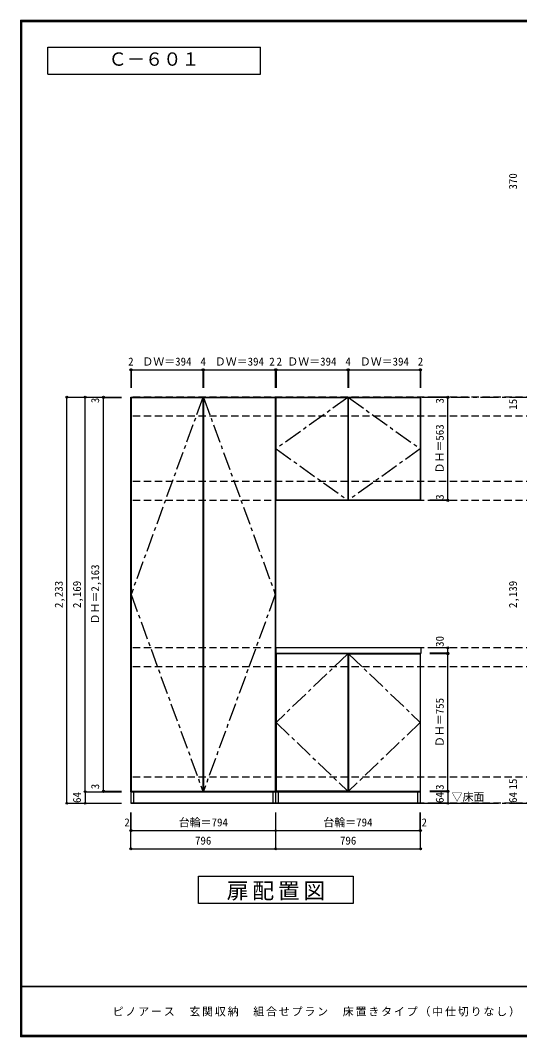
# Model space of a CAD drawing. Units: millimetres at full size, sheet at 1:20. Extents: x -3893 to 3907, y -2871 to 2783.
# Drawn here: x -3893 to -1152, y -2803 to 2783 of the extents above; entities that cross this region are included whole.
import ezdxf
from ezdxf.enums import TextEntityAlignment as Align

# ---------------------------------------------------------------- set-up
doc = ezdxf.new("R2010")
doc.units = ezdxf.units.MM
doc.header["$LTSCALE"] = 20
doc.header["$PDMODE"] = 32
doc.header["$PDSIZE"] = 10
doc.linetypes.add('CHAIN1', pattern=[8, 5, -1, 1, -1])
doc.linetypes.add('DASHED2', pattern=[3, 2, -1])
for name, color, linetype in [('0-1_本体', 2, 'Continuous'), ('0-2_扉', 3, 'Continuous'), ('0-3_扉仕上', 7, 'CHAIN1'), ('0-4_棚', 2, 'Continuous'), ('0-A_文字', 7, 'Continuous'), ('0-B_寸法', 7, 'Continuous'), ('F-1_枠', 6, 'Continuous'), ('F-A_文字', 7, 'Continuous')]:
    doc.layers.add(name, color=color, linetype=linetype)
doc.styles.add('ＭＳ ゴシック', font='')
doc.styles.get('ＭＳ ゴシック').set_extended_font_data('MS Gothic')

msp = doc.modelspace()

# ---------------------------------------------------------------- linework, layer by layer
at = {"layer": '0-1_本体', "color": 7}
for p, q in [((-2491.48, -1456.67), (-2491.48, 712.33)), ((-1695.48, 143.33), (-2491.48, 143.33)), ((-1695.48, -1456.67), (-1695.48, -695.67)), ((-2491.48, -1456.67), (-3287.48, -1456.67)), ((-2491.48, -1456.67), (-1695.48, -1456.67))]:
    msp.add_line(p, q, dxfattribs=at)
for points in [[(-3287.48, -1456.67), (-3287.48, 712.33), (-2491.48, 712.33)], [(-2491.48, 712.33), (-1695.48, 712.33), (-1695.48, 143.33)]]:
    msp.add_lwpolyline(points, dxfattribs=at)
at = {"layer": '0-2_扉'}
for p, q in [((-3285.48, 709.33), (-3285.48, -1453.67)), ((-3285.48, 709.33), (-2891.48, 709.33)), ((-2891.48, 709.33), (-2891.48, -1453.67)), ((-2887.48, 709.33), (-2887.48, -1453.67)), ((-2887.48, 709.33), (-2493.48, 709.33)), ((-2493.48, 709.33), (-2493.48, -1453.67)), ((-2489.48, -698.67), (-2489.48, -1453.67)), ((-2095.48, -698.67), (-2489.48, -698.67)), ((-2095.48, -698.67), (-2095.48, -1453.67)), ((-2091.48, -698.67), (-2091.48, -1453.67)), ((-2091.48, -698.67), (-1697.48, -698.67)), ((-1697.48, -698.67), (-1697.48, -1453.67)), ((-3285.48, -1453.67), (-2891.48, -1453.67)), ((-2887.48, -1453.67), (-2493.48, -1453.67)), ((-2095.48, -1453.67), (-2489.48, -1453.67)), ((-2091.48, -1453.67), (-1697.48, -1453.67))]:
    msp.add_line(p, q, dxfattribs=at)
for points in [[(-2489.48, 709.33), (-2095.48, 709.33), (-2095.48, 146.33), (-2489.48, 146.33)], [(-2091.48, 709.33), (-1697.48, 709.33), (-1697.48, 146.33), (-2091.48, 146.33)]]:
    msp.add_lwpolyline(points, close=True, dxfattribs=at)
at = {"layer": '0-3_扉仕上', "linetype": 'Continuous'}
msp.add_line((-3287.48, -1520.67), (-1345.48, -1520.67), dxfattribs=at)
at = {"layer": '0-3_扉仕上'}
for points in [[(-2891.48, 709.33), (-3285.48, -372.17), (-2891.48, -1453.67)], [(-2887.48, 709.33), (-2493.48, -372.17), (-2887.48, -1453.67)], [(-2095.48, 709.33), (-2489.48, 427.83), (-2095.48, 146.33)], [(-2091.48, 709.33), (-1697.48, 427.83), (-2091.48, 146.33)], [(-2095.48, -698.67), (-2489.48, -1076.17), (-2095.48, -1453.67)], [(-2091.48, -698.67), (-1697.48, -1076.17), (-2091.48, -1453.67)]]:
    msp.add_lwpolyline(points, dxfattribs=at)
at = {"layer": '0-4_棚', "color": 3}
msp.add_lwpolyline([(-2491.48, -695.67), (-1693.48, -695.67), (-1693.48, -665.67), (-2491.48, -665.67)], close=True, dxfattribs=at)
at = {"layer": '0-A_文字', "linetype": 'CHAIN1'}
for p, q in [((-3287.48, 712.33), (3184.52, 712.33)), ((-3287.48, -1520.67), (3184.52, -1520.67))]:
    msp.add_line(p, q, dxfattribs=at)
at = {"layer": '0-A_文字'}
for p, q in [((-2915.48, -2070.67), (-2915.48, -1920.67)), ((-2915.48, -1920.67), (-2065.48, -1920.67)), ((-2065.48, -1920.67), (-2065.48, -2070.67)), ((-2065.48, -2070.67), (-2915.48, -2070.67))]:
    msp.add_line(p, q, dxfattribs=at)
for points in [[(-3743.33, 2486.67), (-3743.33, 2636.67), (-2574.63, 2636.67)], [(-3743.33, 2486.67), (-2574.63, 2486.67), (-2574.63, 2636.67)]]:
    msp.add_lwpolyline(points, dxfattribs=at)
at = {"layer": '0-B_寸法', "color": 4}
for p, q in [((-3287.48, 862.33), (-3287.48, 762.33)), ((-3287.48, 862.33), (-3285.48, 862.33)), ((-3285.48, 862.33), (-2891.48, 862.33)), ((-3285.48, 862.33), (-3285.48, 762.33)), ((-2891.48, 862.33), (-2887.48, 862.33)), ((-2891.48, 862.33), (-2891.48, 762.33)), ((-2887.48, 862.33), (-2493.48, 862.33)), ((-2887.48, 862.33), (-2887.48, 762.33)), ((-2493.48, 862.33), (-2491.48, 862.33)), ((-2493.48, 862.33), (-2493.48, 762.33)), ((-2491.48, 862.33), (-2491.48, 762.33)), ((-2491.48, 862.33), (-2489.48, 862.33)), ((-2489.48, 862.33), (-2095.48, 862.33)), ((-2489.48, 862.33), (-2489.48, 762.33)), ((-2095.48, 862.33), (-2091.48, 862.33)), ((-2095.48, 862.33), (-2095.48, 762.33)), ((-2091.48, 862.33), (-1697.48, 862.33)), ((-2091.48, 862.33), (-2091.48, 762.33)), ((-1697.48, 862.33), (-1695.48, 862.33)), ((-1697.48, 862.33), (-1697.48, 762.33)), ((-1695.48, 862.33), (-1695.48, 762.33)), ((-3637.48, 712.33), (-3537.48, 712.33)), ((-3637.48, -1520.67), (-3637.48, 712.33)), ((-3537.48, 712.33), (-3337.48, 712.33)), ((-3537.48, -1456.67), (-3537.48, 712.33)), ((-3437.48, 709.33), (-3437.48, 712.33)), ((-3437.48, 709.33), (-3337.48, 709.33)), ((-3437.48, -1453.67), (-3437.48, 709.33)), ((-1545.48, 712.33), (-1645.48, 712.33)), ((-1545.48, 709.33), (-1645.48, 709.33)), ((-1545.48, 709.33), (-1545.48, 712.33)), ((-1545.48, 146.33), (-1545.48, 709.33)), ((-1545.48, 146.33), (-1645.48, 146.33)), ((-1545.48, 143.33), (-1645.48, 143.33)), ((-1545.48, 143.33), (-1545.48, 146.33)), ((-1545.48, -665.67), (-1645.48, -665.67)), ((-1545.48, -695.67), (-1545.48, -665.67)), ((-1545.48, -695.67), (-1645.48, -695.67)), ((-1545.48, -695.67), (-1645.48, -695.67)), ((-1545.48, -698.67), (-1645.48, -698.67)), ((-1545.48, -698.67), (-1545.48, -695.67)), ((-1545.48, -1453.67), (-1545.48, -698.67)), ((-3537.48, -1456.67), (-3337.48, -1456.67)), ((-3537.48, -1456.67), (-3537.48, -1520.67)), ((-3537.48, -1456.67), (-3337.48, -1456.67)), ((-3437.48, -1453.67), (-3337.48, -1453.67)), ((-3437.48, -1456.67), (-3437.48, -1453.67)), ((-1545.48, -1453.67), (-1645.48, -1453.67)), ((-1545.48, -1456.67), (-1645.48, -1456.67)), ((-1545.48, -1456.67), (-1645.48, -1456.67)), ((-1545.48, -1456.67), (-1545.48, -1453.67)), ((-1545.48, -1456.67), (-1545.48, -1520.67)), ((-3637.48, -1520.67), (-3537.48, -1520.67)), ((-3537.48, -1520.67), (-3337.48, -1520.67)), ((-1545.48, -1520.67), (-1645.48, -1520.67)), ((-3287.48, -1670.67), (-3287.48, -1570.67)), ((-3285.48, -1670.67), (-3285.48, -1570.67)), ((-2491.48, -1670.67), (-2491.48, -1570.67)), ((-1697.48, -1670.67), (-1697.48, -1570.67)), ((-1695.48, -1670.67), (-1695.48, -1570.67)), ((-3287.48, -1770.67), (-3287.48, -1670.67)), ((-3287.48, -1670.67), (-3285.48, -1670.67)), ((-3285.48, -1670.67), (-2491.48, -1670.67)), ((-2491.48, -1770.67), (-2491.48, -1670.67)), ((-2491.48, -1670.67), (-1697.48, -1670.67)), ((-1697.48, -1670.67), (-1695.48, -1670.67)), ((-1695.48, -1770.67), (-1695.48, -1670.67)), ((-3287.48, -1770.67), (-2491.48, -1770.67)), ((-2491.48, -1770.67), (-1695.48, -1770.67))]:
    msp.add_line(p, q, dxfattribs=at)
at = {"layer": '0-B_寸法', "color": 4, "linetype": 'DASHED2'}
for p, q in [((3184.52, 712.33), (-3287.48, 712.33)), ((3184.52, 607.33), (-3287.48, 607.33)), ((3184.52, 248.33), (-3287.48, 248.33)), ((3184.52, 143.33), (-3287.48, 143.33)), ((3184.52, -665.67), (-3287.48, -665.67)), ((3184.52, -770.67), (-3287.48, -770.67)), ((3184.52, -1377.67), (-3287.48, -1377.67)), ((3184.52, -1520.67), (-3076.26, -1520.67))]:
    msp.add_line(p, q, dxfattribs=at)
at = {"layer": '0-B_寸法'}
for p, q in [((-3285.48, -1520.67), (-3285.48, -1456.67)), ((-3285.48, -1456.67), (-2491.48, -1456.67)), ((-3270.48, -1520.67), (-3270.48, -1456.67)), ((-2506.48, -1456.67), (-2506.48, -1520.67)), ((-2491.48, -1520.67), (-2491.48, -1456.67)), ((-2491.48, -1456.67), (-1697.48, -1456.67)), ((-2476.48, -1520.67), (-2476.48, -1456.67)), ((-1712.48, -1456.67), (-1712.48, -1520.67)), ((-1697.48, -1456.67), (-1697.48, -1520.67)), ((-2491.48, -1520.67), (-3285.48, -1520.67)), ((-1697.48, -1520.67), (-2491.48, -1520.67))]:
    msp.add_line(p, q, dxfattribs=at)
for p in [(-3287.48, 862.33), (-3285.48, 862.33), (-2891.48, 862.33), (-2887.48, 862.33), (-2493.48, 862.33), (-2491.48, 862.33), (-2489.48, 862.33), (-2095.48, 862.33), (-2091.48, 862.33), (-1697.48, 862.33), (-1695.48, 862.33), (-3637.48, 712.33), (-3537.48, 712.33), (-3437.48, 712.33), (-3437.48, 709.33), (-1545.48, 712.33), (-1545.48, 709.33), (-1545.48, 146.33), (-1545.48, 143.33), (-1545.48, -665.67), (-1545.48, -695.67), (-1545.48, -695.67), (-1545.48, -698.67), (-3537.48, -1456.67), (-3537.48, -1456.67), (-3437.48, -1453.67), (-3437.48, -1456.67), (-1545.48, -1453.67), (-1545.48, -1456.67), (-1545.48, -1456.67), (-3637.48, -1520.67), (-3537.48, -1520.67), (-1545.48, -1520.67), (-3287.48, -1670.67), (-3285.48, -1670.67), (-2491.48, -1670.67), (-1697.48, -1670.67), (-1695.48, -1670.67), (-3287.48, -1770.67), (-2491.48, -1770.67), (-1695.48, -1770.67)]:
    msp.add_point(p, dxfattribs=at)
at = {"layer": 'F-1_枠'}
for p, q in [((-3893.39, 2783.33), (-3893.39, -2803.33)), ((-3893.39, 2783.33), (3906.61, 2783.33)), ((-3893.39, 2780), (3906.61, 2780)), ((-3893.39, 2776.67), (3906.61, 2776.67)), ((-3890.05, 2783.33), (-3890.05, -2803.33)), ((-3886.72, 2783.33), (-3886.72, -2803.33)), ((3906.61, -2526.67), (-3893.39, -2526.67)), ((3906.61, -2530), (-3893.39, -2530)), ((3906.61, -2796.67), (-3893.39, -2796.67)), ((3906.61, -2800), (-3893.39, -2800)), ((3906.61, -2803.33), (-3893.39, -2803.33))]:
    msp.add_line(p, q, dxfattribs=at)

# ---------------------------------------------------------------- texts
at = {"layer": '0-A_文字', "style": 'ＭＳ ゴシック'}
for s, height, p in [('Ｃ－６０１', 73.31, (-3408.98, 2511.67)), ('▽床面', 43.99, (-1525.48, -1520.67))]:
    msp.add_text(s, height=height, dxfattribs=at).set_placement(p, align=Align.BOTTOM_LEFT)
at = {"layer": '0-A_文字', "insert": (-2760.48, -2055.67), "char_height": 87.98, "attachment_point": 7, "style": 'ＭＳ ゴシック'}
msp.add_mtext('\\T1.17;扉配置図', dxfattribs=at)
at = {"layer": '0-B_寸法', "style": 'ＭＳ ゴシック'}
for s, p in [('370', (-1153.48, 1853.06)), ('3', (-3447.48, 679.01)), ('3', (-1555.48, 676.85)), ('15', (-1153.48, 643.11)), ('ＤＨ＝563', (-1555.48, 292.83)), ('3', (-1555.48, 147.85)), ('ＤＨ＝2,163', (-3447.48, -537.17)), ('2,233', (-3647.48, -447.17)), ('2,169', (-3547.48, -447.17)), ('2,139', (-1153.48, -447.17)), ('30', (-1555.48, -660.67)), ('ＤＨ＝755', (-1555.48, -1211.17)), ('15', (-1153.48, -1444.62)), ('3', (-3447.48, -1443.09)), ('3', (-1555.48, -1446.76)), ('64', (-3547.48, -1518.67)), ('64', (-1555.48, -1518.67)), ('64', (-1153.48, -1518.67))]:
    msp.add_text(s, height=43.99, rotation=90, dxfattribs=at).set_placement(p, align=Align.BOTTOM_LEFT)
for s, p in [('2', (-3301.48, 872.33)), ('ＤＷ＝394', (-3223.48, 872.33)), ('4', (-2904.48, 872.33)), ('ＤＷ＝394', (-2825.48, 872.33)), ('2', (-2526.48, 872.33)), ('2', (-2486.48, 872.33)), ('ＤＷ＝394', (-2427.48, 872.33)), ('4', (-2108.48, 872.33)), ('ＤＷ＝394', (-2029.48, 872.33)), ('2', (-1711.48, 872.33)), ('2', (-3322.48, -1660.67)), ('台輪＝794', (-3023.48, -1660.67)), ('台輪＝794', (-2229.48, -1660.67)), ('2', (-1690.48, -1660.67)), ('796', (-2934.48, -1760.67)), ('796', (-2138.48, -1760.67))]:
    msp.add_text(s, height=43.99, dxfattribs=at).set_placement(p, align=Align.BOTTOM_LEFT)
at = {"layer": 'F-A_文字', "insert": (-3386.72, -2693.33), "char_height": 43.99, "attachment_point": 7, "style": 'ＭＳ ゴシック'}
msp.add_mtext('\\T1.17;ピノアース\u3000玄関収納\u3000組合せプラン\u3000床置きタイプ（中仕切りなし）\\~Ｃ６０１', dxfattribs=at)

doc.saveas('drawing.dxf')
